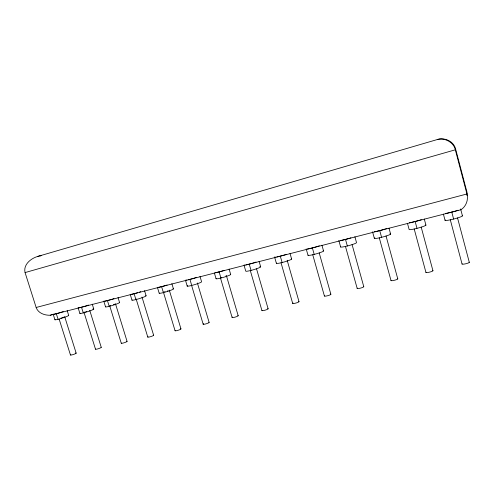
<?xml version="1.0" encoding="UTF-8"?>
<svg xmlns="http://www.w3.org/2000/svg" width="494" height="494" viewBox="0 0 494 494"><rect width="100%" height="100%" fill="white"/><g stroke="black" fill="none" stroke-linecap="round" stroke-linejoin="round"><path stroke-width="0.74" d="M455.616 149.009L455.332 149.805L466.941 193.981C468.596 199.835 466.083 206.529 460.914 209.759L50.271 315.252C44.726 315.444 38.075 313.208 36.155 307.478L25.071 272.583C23.051 264.617 31.017 258.282 37.908 256.386L437.233 139.561C444.588 137.141 453.72 141.222 455.616 149.009L466.688 191.129L467.151 195.581M40.508 256.046L41.187 255.429L37.908 256.386M114.701 304.242L115.145 304.038M50.271 315.252L52.327 314.338M63.775 317.167L64.257 316.963M167.398 291.015L168.084 290.768M113.41 304.718L114.108 304.471M62.448 317.648L63.158 317.401M60.953 318.111L61.701 317.889M86.061 311.739L86.814 311.516M25.071 272.583L455.332 149.805C453.751 141.858 443.76 137.307 437.233 139.561M36.155 307.478L466.941 193.981L466.688 191.129M164.446 291.855L165.113 291.695M84.764 312.072L85.363 311.93M110.557 305.527L109.767 305.638M59.175 319.198L70.463 354.988M56.31 313.702L58.082 319.309M53.154 314.153L54.914 319.723M67.184 310.59L68.709 315.444M64.695 316.685L76.169 353.161M83.937 312.128L95.503 349.184M81.504 307.231L83.276 312.924M78.108 307.737L79.874 313.387M92.248 304.15L93.78 309.077M89.729 310.331L101.258 347.344M115.485 303.785L127.063 341.36M109.872 306.323L121.265 343.219M107.42 300.568L109.211 306.348M105.555 306.873L103.777 301.142A7.342 0.611 -17.2 0 0 112.218 299.166M130.2 294.344L131.984 300.167M118.023 297.518L119.56 302.519M144.557 290.7L146.101 295.776M141.994 297.055L153.615 335.204M136.109 298.882L147.78 337.081M134.109 293.714L135.899 299.586M159.198 293.263L157.413 287.354A7.478 0.655 -16.8 0 0 167.126 285.013M171.869 283.68L173.425 288.836M169.288 290.126L180.952 328.868M163.36 291.973L175.074 330.764M161.594 286.656L163.397 292.615M185.441 280.147L187.238 286.156M199.984 276.362L201.564 281.685A7.558 0.741 -16.7 0 1 193.586 284.939A7.558 0.741 -16.7 0 1 187.701 285.618M197.396 282.982L209.11 322.341M189.918 279.382L191.721 285.439M191.647 285.575L203.182 324.255M214.439 273.231L216.039 278.641M229.105 269.057L230.698 274.485M226.419 275.695L238.182 315.734M219.114 271.879L220.923 278.036M220.522 278.159L232.094 317.426M244.141 265.605L245.746 271.101A7.78 0.79 -16.2 0 0 254.935 269.298A7.78 0.79 -16.2 0 0 259.751 266.723M256.534 268.847L268.125 308.793M249.223 264.142L251.045 270.403M250.31 270.607L261.919 310.516M259.084 261.351L260.684 266.865M287.168 260.27L299.006 301.636M280.296 256.164L282.117 262.524M281.03 262.808L292.683 303.396M274.578 257.034L276.387 263.327M290.015 253.403L291.614 259.01M312.369 247.92L314.203 254.398M312.739 254.756L324.422 296.042M306.187 248.902L308.003 255.305M321.927 245.203L323.533 250.903M319.21 252.928L330.869 294.251M345.473 246.45L357.187 288.453M338.835 240.51L340.65 247.019M354.89 236.731L356.495 242.529A8.262 0.858 -15.3 0 1 348.406 245.716A8.262 0.858 -15.3 0 1 340.724 246.765M352.074 244.579L363.763 286.625M345.504 239.411L347.338 246M372.556 231.834L374.378 238.46M386.03 235.953L397.781 278.894M379.744 230.612L381.578 237.318M379.293 237.861L391.032 280.617M389.006 228.179L390.624 234.1M415.145 221.516L416.985 228.345M414.182 228.901L425.927 272.373M407.464 223.356L409.106 229.407A8.713 0.895 -14.8 0 0 418.128 228.049A8.713 0.895 -14.8 0 0 425.748 224.943M424.29 219.033L425.933 225.134M421.197 227.129L432.942 270.749M443.402 214.124L445.038 220.281M457.537 217.897L469.3 262.326M451.775 212.105L453.622 219.058A8.985 0.914 -14.5 0 0 462.149 215.693M450.287 219.737L462.044 264.006M460.624 208.962L462.446 215.866M458.031 210.24A8.991 0.834 -14.6 0 1 445.625 213.433M63.281 311.553A7.243 0.568 -17.5 0 1 53.29 314.264M88.519 305.064A7.287 0.587 -17.3 0 1 78.305 307.836M113.96 298.574A7.342 0.611 -17.2 0 1 112.811 298.969M140.71 291.701A7.404 0.63 -17 0 1 139.567 292.09M137.74 292.683A7.404 0.63 -17 0 1 130.546 294.412M196.637 277.319A7.564 0.673 -16.6 0 1 195.519 277.714M194.926 277.912A7.564 0.673 -16.6 0 1 188.251 279.777M186.899 280.049A7.564 0.673 -16.6 0 1 185.935 280.178M224.196 270.391A7.663 0.698 -16.4 0 1 214.909 272.731M256.071 262.042A7.78 0.716 -16.2 0 1 254.978 262.431M254.385 262.629A7.78 0.716 -16.2 0 1 245.919 264.883M244.783 265.05A7.78 0.716 -16.2 0 1 244.11 265.062M286.125 254.429A7.923 0.741 -15.9 0 1 276.831 256.942M275.609 257.127A7.923 0.741 -15.9 0 1 274.837 257.158M319.352 245.777A8.083 0.76 -15.7 0 1 317.074 246.562M316.438 246.765A8.083 0.76 -15.7 0 1 307.422 248.951M350.913 237.824A8.268 0.784 -15.4 0 1 349.647 238.232M348.986 238.435A8.268 0.784 -15.4 0 1 340.28 240.51M386.851 228.426A8.478 0.803 -15.2 0 1 385.82 228.802M385.24 229A8.478 0.803 -15.2 0 1 374.224 231.785M421.308 219.682A8.719 0.815 -14.9 0 1 410.977 222.473M410.384 222.584A8.719 0.815 -14.9 0 1 409.322 222.763M75.384 353.105A3.007 0.408 -18.3 0 1 75.452 353.667A3.007 0.408 -18.3 0 1 71.611 354.97A3.007 0.408 -18.3 0 1 70.889 354.636M68.536 315.326A7.243 0.624 -17.6 0 1 61.509 318.334A7.243 0.624 -17.6 0 1 55.242 319.451M397.472 278.672A3.514 0.574 -14.3 0 1 394.533 280.246A3.514 0.574 -14.3 0 1 391.199 280.271M432.54 270.539A3.612 0.587 -13.8 0 1 429.749 272.095A3.612 0.587 -13.8 0 1 426.087 272.182M469.164 262.197A3.724 0.599 -13.3 0 1 465.694 263.784A3.724 0.599 -13.3 0 1 462.168 263.821M389.92 233.823A8.472 0.877 -15 0 1 382.689 237.027A8.472 0.877 -15 0 1 374.872 237.861M453.665 219.046A8.985 0.914 -14.5 0 1 445.384 219.954M92.847 309.028A7.287 0.642 -17.4 0 1 87.666 311.646A7.287 0.642 -17.4 0 1 80.139 313.128M101.147 347.263A3.02 0.426 -18.1 0 1 98.405 348.702A3.02 0.426 -18.1 0 1 95.601 349.042M126.606 341.274A3.044 0.438 -17.8 0 1 124.673 342.589A3.044 0.438 -17.8 0 1 121.333 343.083M119.258 302.439A7.336 0.667 -17.3 0 1 112.756 305.341A7.336 0.667 -17.3 0 1 105.759 306.632M363.541 286.539A3.427 0.562 -14.8 0 1 360.459 288.132A3.427 0.562 -14.8 0 1 357.428 288.095M145.724 295.708A7.398 0.692 -17.1 0 1 139.512 298.561A7.398 0.692 -17.1 0 1 132.12 299.938M153.449 335.136A3.069 0.457 -17.5 0 1 150.559 336.667A3.069 0.457 -17.5 0 1 148.052 336.754M323.125 250.791A8.077 0.834 -15.6 0 1 316.259 253.842A8.077 0.834 -15.6 0 1 308.17 255.034M330.301 294.121A3.347 0.55 -15.2 0 1 329.918 294.955A3.347 0.55 -15.2 0 1 325.768 296.11A3.347 0.55 -15.2 0 1 324.731 295.671M172.968 288.78A7.472 0.716 -16.9 0 1 167.071 291.571A7.472 0.716 -16.9 0 1 159.266 293.053M180.372 328.806A3.1 0.469 -17.2 0 1 178.76 330.066A3.1 0.469 -17.2 0 1 175.08 330.634M298.524 301.494A3.285 0.537 -15.7 0 1 297.962 302.353A3.285 0.537 -15.7 0 1 293.887 303.483A3.285 0.537 -15.7 0 1 293.059 303.013M291.299 258.881A7.916 0.815 -15.9 0 1 284.124 261.987A7.916 0.815 -15.9 0 1 276.634 263.043M208.876 322.279A3.137 0.488 -16.9 0 1 207.851 323.218A3.137 0.488 -16.9 0 1 204.003 324.286A3.137 0.488 -16.9 0 1 203.713 323.718M267.723 308.633A3.223 0.519 -16.1 0 1 265.389 310.09A3.223 0.519 -16.1 0 1 262.042 310.349M230.568 274.312A7.657 0.766 -16.4 0 1 222.831 277.523A7.657 0.766 -16.4 0 1 216.446 278.32M237.855 315.561A3.174 0.5 -16.5 0 1 236.972 316.475A3.174 0.5 -16.5 0 1 233.051 317.568A3.174 0.5 -16.5 0 1 232.594 317.024M226.258 275.831A3.192 0.321 -16.4 0 1 225.9 276.01M221.639 277.344A3.192 0.321 -16.4 0 1 221.04 277.461"/></g></svg>
